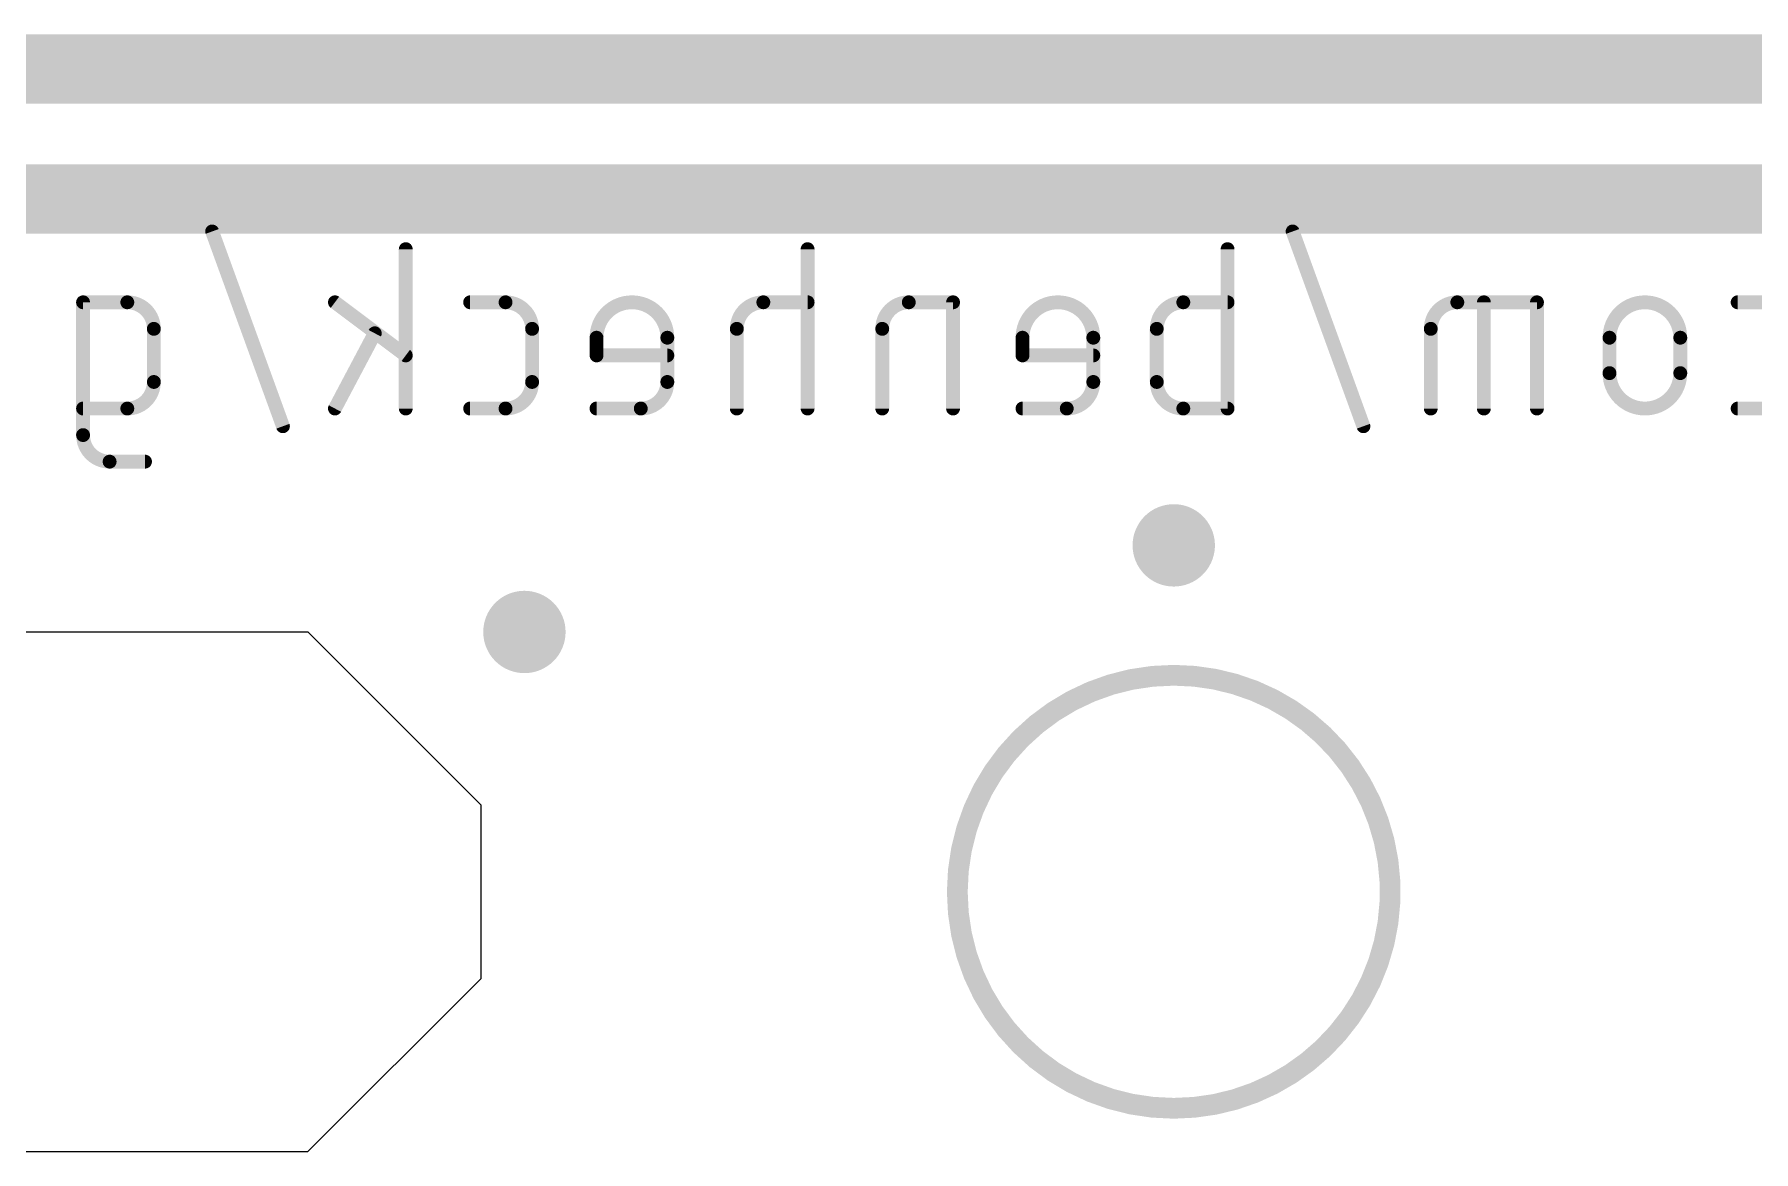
# Model space of a CAD drawing. Extents: x -1.81 to 1.71, y -2.71 to 1.61.
# Drawn here: x -0.329 to 0.1674, y -2.025 to -1.7025 of the extents above; entities that cross this region are included whole.
import ezdxf

# ---------------------------------------------------------------- set-up
doc = ezdxf.new("R2010")
doc.units = 0
for name, color, linetype in [('16', 175, 'CONTINUOUS'), ('18', 82, 'CONTINUOUS'), ('20', 30, 'CONTINUOUS'), ('22', 253, 'CONTINUOUS')]:
    doc.layers.add(name, color=color, linetype=linetype)

# ---------------------------------------------------------------- blocks, each defined once
blk = doc.blocks.new('ROUNDV')
at = {"const_width": 0.5}
blk.add_lwpolyline([(0, -0.25, 1), (0, 0.25, 1), (0, -0.25)], format="xyb", dxfattribs=at)

msp = doc.modelspace()

# ---------------------------------------------------------------- linework, layer by layer
at = {"layer": '16', "const_width": 0.02}
for points in [[(0.65, -1.7125), (-0.6375, -1.7125)], [(-0.6625, -1.75), (0.475, -1.75)]]:
    msp.add_lwpolyline(points, dxfattribs=at)
at = {"layer": '20'}
for p, q in [((-0.8, -1.875), (-0.25, -1.875)), ((-0.2, -1.925), (-0.25, -1.875)), ((-0.2, -1.975), (-0.2, -1.925)), ((-0.25, -2.025), (-0.2, -1.975)), ((-0.8, -2.025), (-0.25, -2.025))]:
    msp.add_line(p, q, dxfattribs=at)
at = {"layer": '20', "const_width": 0.006}
msp.add_lwpolyline([(0, -2.0125, 1), (0, -1.8875, 1), (0, -2.0125)], format="xyb", dxfattribs=at)
at = {"layer": '22'}
for points, const_width in [([(0.9, -1.7125), (-0.5625, -1.7125)], 0.02), ([(-0.257231, -1.815611), (-0.277675, -1.759389)], 0.004), ([(0.054769, -1.815611), (0.034324, -1.759389)], 0.004), ([(-0.221764, -1.8105), (-0.221764, -1.7645)], 0.004), ([(-0.105731, -1.8105), (-0.105731, -1.7645)], 0.004), ([(0.015537, -1.7645), (0.015537, -1.8105)], 0.004), ([(-0.302166, -1.779833), (-0.314943, -1.779833)], 0.004), ([(-0.314943, -1.779833), (-0.314943, -1.818167)], 0.004), ([(-0.242209, -1.779833), (-0.221764, -1.795167)], 0.004), ([(-0.19295, -1.779833), (-0.203172, -1.779833)], 0.004), ([(-0.105731, -1.779833), (-0.118509, -1.779833)], 0.004), ([(-0.063731, -1.779833), (-0.076509, -1.779833)], 0.004), ([(-0.063731, -1.8105), (-0.063731, -1.779833)], 0.004), ([(0.002759, -1.779833), (0.015537, -1.779833)], 0.004), ([(0.10488, -1.779833), (0.08188, -1.779833)], 0.004), ([(0.089547, -1.8105), (0.089547, -1.779833)], 0.004), ([(0.10488, -1.8105), (0.10488, -1.779833)], 0.004), ([(0.17305, -1.779833), (0.162828, -1.779833)], 0.004), ([(-0.294499, -1.802833), (-0.294499, -1.7875)], 0.004), ([(-0.242209, -1.8105), (-0.230709, -1.788778)], 0.004), ([(-0.185283, -1.802833), (-0.185283, -1.7875)], 0.004), ([(-0.126175, -1.7875), (-0.126175, -1.8105)], 0.004), ([(-0.084175, -1.7875), (-0.084175, -1.8105)], 0.004), ([(-0.004907, -1.802833), (-0.004907, -1.7875)], 0.004), ([(0.074213, -1.7875), (0.074213, -1.8105)], 0.004), ([(-0.166675, -1.790056), (-0.166675, -1.795167)], 0.004), ([(-0.146231, -1.802833), (-0.146231, -1.790056)], 0.004), ([(-0.043675, -1.790056), (-0.043675, -1.795167)], 0.004), ([(-0.023231, -1.802833), (-0.023231, -1.790056)], 0.004), ([(0.125824, -1.790056), (0.125824, -1.800278)], 0.004), ([(0.146269, -1.800278), (0.146269, -1.790056)], 0.004), ([(-0.166675, -1.795167), (-0.146231, -1.795167)], 0.004), ([(-0.043675, -1.795167), (-0.023231, -1.795167)], 0.004), ([(-0.314943, -1.8105), (-0.302166, -1.8105)], 0.004), ([(-0.203172, -1.8105), (-0.19295, -1.8105)], 0.004), ([(-0.166675, -1.8105), (-0.153898, -1.8105)], 0.004), ([(-0.043675, -1.8105), (-0.030898, -1.8105)], 0.004), ([(0.015537, -1.8105), (0.002759, -1.8105)], 0.004), ([(0.162828, -1.8105), (0.17305, -1.8105)], 0.004), ([(-0.307277, -1.825833), (-0.297055, -1.825833)], 0.004)]:
    msp.add_lwpolyline(points, dxfattribs=dict(at, const_width=const_width))
for points, const_width in [([(-0.276736, -1.759047, 1), (-0.278615, -1.759731)], 0.002), ([(0.035264, -1.759047, 1), (0.033385, -1.759731)], 0.002), ([(-0.220764, -1.7645, 1), (-0.222764, -1.7645)], 0.002), ([(-0.104731, -1.7645, 1), (-0.106731, -1.7645)], 0.002), ([(0.016537, -1.7645, 1), (0.014537, -1.7645)], 0.002), ([(-0.314943, -1.778833, 1), (-0.314943, -1.780833)], 0.002), ([(-0.313943, -1.779833, 1), (-0.315943, -1.779833)], 0.002), ([(-0.294499, -1.7875, 0.414214), (-0.302166, -1.779833)], 0.004), ([(-0.302166, -1.778833, 1), (-0.302166, -1.780833)], 0.002), ([(-0.302166, -1.780833, 1), (-0.302166, -1.778833)], 0.002), ([(-0.241609, -1.779033, 1), (-0.242809, -1.780633)], 0.002), ([(-0.203172, -1.778833, 1), (-0.203172, -1.780833)], 0.002), ([(-0.185283, -1.7875, 0.414214), (-0.19295, -1.779833)], 0.004), ([(-0.19295, -1.778833, 1), (-0.19295, -1.780833)], 0.002), ([(-0.19295, -1.780833, 1), (-0.19295, -1.778833)], 0.002), ([(-0.146231, -1.790056, 1), (-0.166675, -1.790056)], 0.004), ([(-0.118509, -1.779833, 0.414209), (-0.126175, -1.7875)], 0.004), ([(-0.118509, -1.778833, 1), (-0.118509, -1.780833)], 0.002), ([(-0.118509, -1.780833, 1), (-0.118509, -1.778833)], 0.002), ([(-0.105731, -1.780833, 1), (-0.105731, -1.778833)], 0.002), ([(-0.076509, -1.779833, 0.414209), (-0.084175, -1.7875)], 0.004), ([(-0.076509, -1.778833, 1), (-0.076509, -1.780833)], 0.002), ([(-0.076509, -1.780833, 1), (-0.076509, -1.778833)], 0.002), ([(-0.062731, -1.779833, 1), (-0.064731, -1.779833)], 0.002), ([(-0.063731, -1.780833, 1), (-0.063731, -1.778833)], 0.002), ([(-0.023231, -1.790056, 1), (-0.043675, -1.790056)], 0.004), ([(0.002759, -1.779833, 0.414214), (-0.004907, -1.7875)], 0.004), ([(0.002759, -1.778833, 1), (0.002759, -1.780833)], 0.002), ([(0.002759, -1.780833, 1), (0.002759, -1.778833)], 0.002), ([(0.015537, -1.780833, 1), (0.015537, -1.778833)], 0.002), ([(0.08188, -1.779833, 0.414214), (0.074213, -1.7875)], 0.004), ([(0.08188, -1.778833, 1), (0.08188, -1.780833)], 0.002), ([(0.08188, -1.780833, 1), (0.08188, -1.778833)], 0.002), ([(0.090547, -1.779833, 1), (0.088547, -1.779833)], 0.002), ([(0.10588, -1.779833, 1), (0.10388, -1.779833)], 0.002), ([(0.10488, -1.780833, 1), (0.10488, -1.778833)], 0.002), ([(0.146269, -1.790056, 1), (0.125824, -1.790056)], 0.004), ([(0.162828, -1.778833, 1), (0.162828, -1.780833)], 0.002), ([(-0.293499, -1.7875, 1), (-0.295499, -1.7875)], 0.002), ([(-0.295499, -1.7875, 1), (-0.293499, -1.7875)], 0.002), ([(-0.229825, -1.789246, 1), (-0.231592, -1.78831)], 0.002), ([(-0.184283, -1.7875, 1), (-0.186283, -1.7875)], 0.002), ([(-0.186283, -1.7875, 1), (-0.184283, -1.7875)], 0.002), ([(-0.125175, -1.7875, 1), (-0.127175, -1.7875)], 0.002), ([(-0.127175, -1.7875, 1), (-0.125175, -1.7875)], 0.002), ([(-0.083175, -1.7875, 1), (-0.085175, -1.7875)], 0.002), ([(-0.085175, -1.7875, 1), (-0.083175, -1.7875)], 0.002), ([(-0.003907, -1.7875, 1), (-0.005907, -1.7875)], 0.002), ([(-0.005907, -1.7875, 1), (-0.003907, -1.7875)], 0.002), ([(0.075213, -1.7875, 1), (0.073213, -1.7875)], 0.002), ([(0.073213, -1.7875, 1), (0.075213, -1.7875)], 0.002), ([(-0.165675, -1.790056, 1), (-0.167675, -1.790056)], 0.002), ([(-0.167675, -1.790056, 1), (-0.165675, -1.790056)], 0.002), ([(-0.145231, -1.790056, 1), (-0.147231, -1.790056)], 0.002), ([(-0.147231, -1.790056, 1), (-0.145231, -1.790056)], 0.002), ([(-0.042675, -1.790056, 1), (-0.044675, -1.790056)], 0.002), ([(-0.044675, -1.790056, 1), (-0.042675, -1.790056)], 0.002), ([(-0.022231, -1.790056, 1), (-0.024231, -1.790056)], 0.002), ([(-0.024231, -1.790056, 1), (-0.022231, -1.790056)], 0.002), ([(0.126824, -1.790056, 1), (0.124824, -1.790056)], 0.002), ([(0.124824, -1.790056, 1), (0.126824, -1.790056)], 0.002), ([(0.147269, -1.790056, 1), (0.145269, -1.790056)], 0.002), ([(0.145269, -1.790056, 1), (0.147269, -1.790056)], 0.002), ([(-0.222364, -1.795967, 1), (-0.221164, -1.794367)], 0.002), ([(-0.166675, -1.794167, 1), (-0.166675, -1.796167)], 0.002), ([(-0.167675, -1.795167, 1), (-0.165675, -1.795167)], 0.002), ([(-0.146231, -1.796167, 1), (-0.146231, -1.794167)], 0.002), ([(-0.043675, -1.794167, 1), (-0.043675, -1.796167)], 0.002), ([(-0.044675, -1.795167, 1), (-0.042675, -1.795167)], 0.002), ([(-0.023231, -1.796167, 1), (-0.023231, -1.794167)], 0.002), ([(-0.302166, -1.8105, 0.414214), (-0.294499, -1.802833)], 0.004), ([(-0.293499, -1.802833, 1), (-0.295499, -1.802833)], 0.002), ([(-0.295499, -1.802833, 1), (-0.293499, -1.802833)], 0.002), ([(-0.19295, -1.8105, 0.414214), (-0.185283, -1.802833)], 0.004), ([(-0.184283, -1.802833, 1), (-0.186283, -1.802833)], 0.002), ([(-0.186283, -1.802833, 1), (-0.184283, -1.802833)], 0.002), ([(-0.153898, -1.8105, 0.414214), (-0.146231, -1.802833)], 0.004), ([(-0.145231, -1.802833, 1), (-0.147231, -1.802833)], 0.002), ([(-0.147231, -1.802833, 1), (-0.145231, -1.802833)], 0.002), ([(-0.030898, -1.8105, 0.414214), (-0.023231, -1.802833)], 0.004), ([(-0.022231, -1.802833, 1), (-0.024231, -1.802833)], 0.002), ([(-0.024231, -1.802833, 1), (-0.022231, -1.802833)], 0.002), ([(-0.004907, -1.802833, 0.414209), (0.002759, -1.8105)], 0.004), ([(-0.003907, -1.802833, 1), (-0.005907, -1.802833)], 0.002), ([(-0.005907, -1.802833, 1), (-0.003907, -1.802833)], 0.002), ([(0.125824, -1.800278, 1), (0.146269, -1.800278)], 0.004), ([(0.126824, -1.800278, 1), (0.124824, -1.800278)], 0.002), ([(0.124824, -1.800278, 1), (0.126824, -1.800278)], 0.002), ([(0.147269, -1.800278, 1), (0.145269, -1.800278)], 0.002), ([(0.145269, -1.800278, 1), (0.147269, -1.800278)], 0.002), ([(-0.314943, -1.8095, 1), (-0.314943, -1.8115)], 0.002), ([(-0.302166, -1.8095, 1), (-0.302166, -1.8115)], 0.002), ([(-0.302166, -1.8115, 1), (-0.302166, -1.8095)], 0.002), ([(-0.243092, -1.810032, 1), (-0.241325, -1.810968)], 0.002), ([(-0.222764, -1.8105, 1), (-0.220764, -1.8105)], 0.002), ([(-0.203172, -1.8095, 1), (-0.203172, -1.8115)], 0.002), ([(-0.19295, -1.8095, 1), (-0.19295, -1.8115)], 0.002), ([(-0.19295, -1.8115, 1), (-0.19295, -1.8095)], 0.002), ([(-0.166675, -1.8095, 1), (-0.166675, -1.8115)], 0.002), ([(-0.153898, -1.8095, 1), (-0.153898, -1.8115)], 0.002), ([(-0.153898, -1.8115, 1), (-0.153898, -1.8095)], 0.002), ([(-0.127175, -1.8105, 1), (-0.125175, -1.8105)], 0.002), ([(-0.106731, -1.8105, 1), (-0.104731, -1.8105)], 0.002), ([(-0.085175, -1.8105, 1), (-0.083175, -1.8105)], 0.002), ([(-0.064731, -1.8105, 1), (-0.062731, -1.8105)], 0.002), ([(-0.043675, -1.8095, 1), (-0.043675, -1.8115)], 0.002), ([(-0.030898, -1.8095, 1), (-0.030898, -1.8115)], 0.002), ([(-0.030898, -1.8115, 1), (-0.030898, -1.8095)], 0.002), ([(0.002759, -1.8095, 1), (0.002759, -1.8115)], 0.002), ([(0.002759, -1.8115, 1), (0.002759, -1.8095)], 0.002), ([(0.014537, -1.8105, 1), (0.016537, -1.8105)], 0.002), ([(0.015537, -1.8115, 1), (0.015537, -1.8095)], 0.002), ([(0.073213, -1.8105, 1), (0.075213, -1.8105)], 0.002), ([(0.088547, -1.8105, 1), (0.090547, -1.8105)], 0.002), ([(0.10388, -1.8105, 1), (0.10588, -1.8105)], 0.002), ([(0.162828, -1.8095, 1), (0.162828, -1.8115)], 0.002), ([(-0.314943, -1.818167, 0.414214), (-0.307277, -1.825833)], 0.004), ([(-0.313943, -1.818167, 1), (-0.315943, -1.818167)], 0.002), ([(-0.258171, -1.815953, 1), (-0.256291, -1.815269)], 0.002), ([(0.053829, -1.815953, 1), (0.055709, -1.815269)], 0.002), ([(-0.315943, -1.818167, 1), (-0.313943, -1.818167)], 0.002), ([(-0.307277, -1.824833, 1), (-0.307277, -1.826833)], 0.002), ([(-0.307277, -1.826833, 1), (-0.307277, -1.824833)], 0.002), ([(-0.297055, -1.826833, 1), (-0.297055, -1.824833)], 0.002)]:
    msp.add_lwpolyline(points, format="xyb", dxfattribs=dict(at, const_width=const_width))

# ---------------------------------------------------------------- block references
at = {"layer": '18', "xscale": 0.02378, "yscale": 0.02378}
for p in [(0, -1.85), (-0.1875, -1.875)]:
    msp.add_blockref('ROUNDV', p, dxfattribs=at)

doc.saveas('drawing.dxf')
